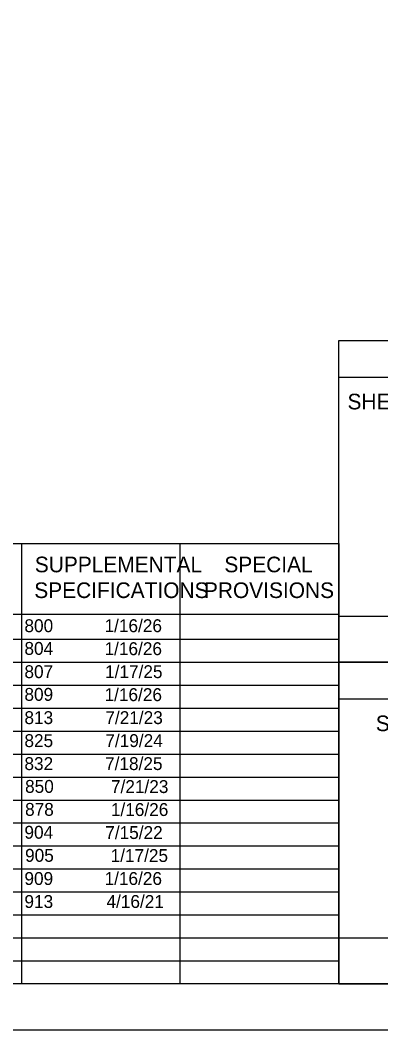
# Model space of a CAD drawing. Extents: x -21.9 to 47.3, y 14.1 to 48.7.
# Drawn here: x 20.13 to 24.06, y 26.73 to 37.72 of the extents above; entities that cross this region are included whole.
import ezdxf

# ---------------------------------------------------------------- set-up
doc = ezdxf.new("R2010")
doc.units = 0
for name, color, linetype in [('GM_X_City_Street', 7, 'Continuous'), ('SH_Border', 7, 'Continuous'), ('SH_Cut_Line', 7, 'Continuous'), ('SH_Data', 7, 'Continuous'), ('SH_Seal', 7, 'Continuous'), ('SH_Text', 7, 'Continuous')]:
    doc.layers.add(name, color=color, linetype=linetype)

msp = doc.modelspace()

# ---------------------------------------------------------------- linework, layer by layer
at = {"layer": 'SH_Border'}
msp.add_lwpolyline([(1.5, 48.233), (33.5, 48.233), (33.5, 27.233), (1.5, 27.233)], close=True, dxfattribs=at)
at = {"layer": 'SH_Cut_Line'}
msp.add_lwpolyline([(0, 26.733), (34, 26.733), (34, 48.733), (0, 48.733)], close=True, dxfattribs=at)
at = {"layer": 'SH_Data'}
for p, q in [((10.15, 32.025), (23.6, 32.025)), ((20.15, 27.233), (20.15, 32.025)), ((21.875, 27.233), (21.875, 32.025)), ((23.6, 32.025), (23.6, 27.233)), ((10.15, 31.254), (23.6, 31.254)), ((10.15, 30.983), (23.6, 30.983)), ((10.15, 30.733), (23.6, 30.733)), ((10.15, 30.483), (23.6, 30.483)), ((10.15, 30.233), (23.6, 30.233)), ((10.15, 29.983), (23.6, 29.983)), ((10.15, 29.733), (23.6, 29.733)), ((10.15, 29.483), (23.6, 29.483)), ((10.15, 29.233), (23.6, 29.233)), ((10.15, 28.983), (23.6, 28.983)), ((10.15, 28.733), (23.6, 28.733)), ((10.15, 28.483), (23.6, 28.483)), ((10.15, 28.233), (23.6, 28.233)), ((10.15, 27.983), (23.6, 27.983)), ((10.15, 27.733), (23.6, 27.733)), ((10.15, 27.483), (23.6, 27.483))]:
    msp.add_line(p, q, dxfattribs=at)
at = {"layer": 'SH_Seal'}
for p, q in [((23.6, 30.733), (23.6, 34.233)), ((23.6, 34.233), (26.4, 34.233)), ((23.6, 33.833), (26.4, 33.833)), ((23.6, 27.233), (23.6, 32.025)), ((23.6, 30.733), (26.4, 30.733)), ((23.6, 27.233), (23.6, 30.733)), ((23.6, 30.733), (26.4, 30.733)), ((23.6, 30.333), (26.4, 30.333)), ((23.6, 27.233), (26.4, 27.233))]:
    msp.add_line(p, q, dxfattribs=at)
for points in [[(23.6, 30.733), (23.6, 31.233), (26.4, 31.233), (26.4, 30.733)], [(23.6, 27.233), (23.6, 27.733), (26.4, 27.733), (26.4, 27.233)]]:
    msp.add_lwpolyline(points, close=True, dxfattribs=at)

# ---------------------------------------------------------------- texts
at = {"layer": 'GM_X_City_Street'}
for s, p in [('804', (20.18, 30.812)), ('809', (20.18, 30.312)), ('850', (20.187, 29.311)), ('7/21/23', (21.121, 29.309)), ('878', (20.187, 29.061)), (' 1/16/26', (21.068, 29.059)), ('904', (20.18, 28.812)), ('905', (20.187, 28.561)), ('1/17/25', (21.117, 28.559))]:
    msp.add_text(s, height=0.14, dxfattribs=at).set_placement(p)
at = {"layer": 'SH_Seal'}
for s, p in [('SHEETS: 1-21, 25, 27-86,', (23.693, 33.482)), ('SHEETS: 26, 87-89,', (24.001, 29.982))]:
    msp.add_text(s, height=0.17, dxfattribs=at).set_placement(p)
at = {"layer": 'SH_Text'}
for s, height, p in [('SUPPLEMENTAL', 0.17, (20.293, 31.71)), ('SPECIAL', 0.17, (22.354, 31.71)), ('SPECIFICATIONS', 0.17, (20.287, 31.43)), ('PROVISIONS', 0.17, (22.132, 31.43)), ('800     ', 0.14, (20.18, 31.059)), (' 1/16/26', 0.14, (20.999, 31.059)), (' 1/16/26', 0.14, (20.999, 30.809)), ('807', 0.14, (20.18, 30.559)), (' 1/17/25', 0.14, (21.005, 30.559)), (' 1/16/26', 0.14, (20.999, 30.309)), ('813     ', 0.14, (20.18, 30.059)), (' 7/21/23', 0.14, (21.008, 30.059)), ('825     ', 0.14, (20.18, 29.809)), (' 7/19/24', 0.14, (21.008, 29.809)), ('832     ', 0.14, (20.18, 29.559)), (' 7/18/25', 0.14, (21.005, 29.559)), (' 7/15/22', 0.14, (21.007, 28.809)), ('909     ', 0.14, (20.18, 28.309)), (' 1/16/26', 0.14, (20.999, 28.309)), ('913     ', 0.14, (20.18, 28.059)), (' 4/16/21', 0.14, (21.02, 28.059))]:
    msp.add_text(s, height=height, dxfattribs=at).set_placement(p)

doc.saveas('drawing.dxf')
